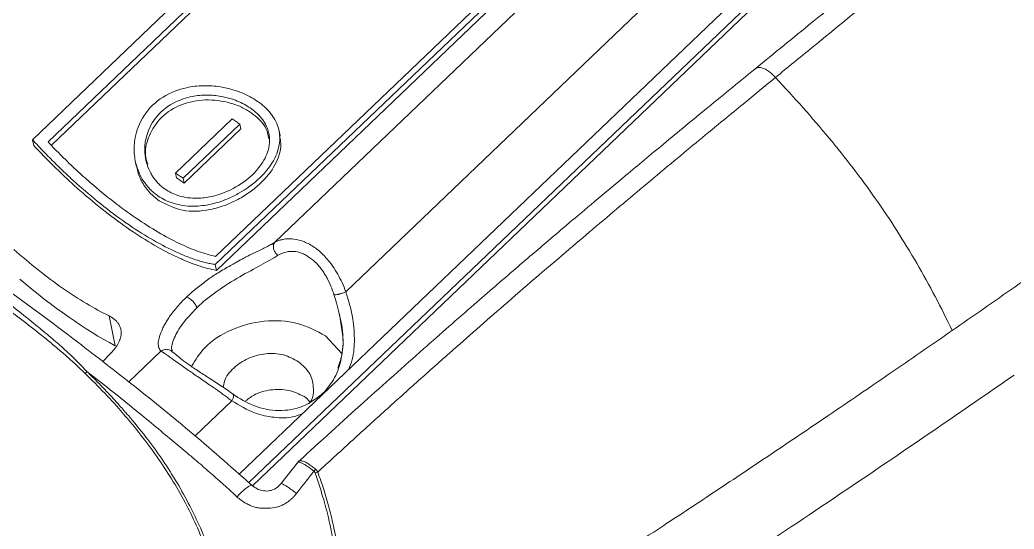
# Model space of a CAD drawing. Header units: inches. Extents: x 1631 to 3663, y 1126 to 1454.
# Drawn here: x 2478.84 to 2502.54, y 1232.22 to 1244.34 of the extents above; entities that cross this region are included whole.
import ezdxf

# ---------------------------------------------------------------- set-up
doc = ezdxf.new("R2010")
doc.units = ezdxf.units.IN
doc.header["$LTSCALE"] = 15

msp = doc.modelspace()

# ---------------------------------------------------------------- linework, layer by layer
at = {"color": 7, "linetype": 'Continuous', "lineweight": 15}
for p, q in [((2508.549, 1261.629), (2484.923, 1239.048)), ((2479.144, 1241.489), (2499.739, 1261.174)), ((2499.77, 1260.797), (2479.513, 1241.435)), ((2479.594, 1241.357), (2499.797, 1260.666)), ((2486.613, 1237.869), (2510.239, 1260.45)), ((2504.095, 1258.202), (2483.5, 1238.517)), ((2483.506, 1238.708), (2503.764, 1258.07)), ((2483.528, 1238.378), (2504.123, 1258.062)), ((2484.073, 1233.523), (2504.408, 1252.959)), ((2504.441, 1252.573), (2484.302, 1233.324)), ((2484.392, 1233.251), (2504.468, 1252.439)), ((2482.554, 1240.695), (2483.904, 1241.986)), ((2484.086, 1241.861), (2482.735, 1240.57)), ((2484.086, 1241.861), (2484.109, 1241.747)), ((2482.758, 1240.456), (2484.109, 1241.747)), ((2485.044, 1241.581), (2485.02, 1241.699)), ((2479.144, 1241.489), (2479.171, 1241.354)), ((2481.594, 1240.985), (2481.617, 1240.868)), ((2482.577, 1240.581), (2482.554, 1240.695)), ((2482.735, 1240.57), (2482.758, 1240.456)), ((2484.904, 1239.006), (2484.824, 1238.988)), ((2483.5, 1238.517), (2483.528, 1238.378)), ((2481.111, 1236.583), (2480.969, 1237.291)), ((2486.463, 1237.337), (2486.53, 1236.858)), ((2486.52, 1236.397), (2486.128, 1236.816)), ((2480.817, 1236.204), (2481.014, 1236.408)), ((2485.659, 1235.348), (2485.761, 1235.238)), ((2485.483, 1233.829), (2485.061, 1233.295)), ((2485.463, 1233.802), (2485.459, 1233.778)), ((2485.476, 1233.808), (2485.489, 1233.825))]:
    msp.add_line(p, q, dxfattribs=at)
at = {"color": 8, "linetype": 'Continuous', "lineweight": 15}
for p, q in [((2482.204, 1236.45), (2481.44, 1235.72)), ((2483.021, 1234.435), (2483.895, 1235.27))]:
    msp.add_line(p, q, dxfattribs=at)
at = {"color": 7, "linetype": 'Continuous', "lineweight": 15}
for points, knots in [([(2516.268, 1259.859), (2515.62, 1259.303), (2514.355, 1258.22), (2512.545, 1256.677), (2510.911, 1255.289), (2509.493, 1254.087), (2508.289, 1253.071), (2507.26, 1252.203), (2506.345, 1251.434), (2505.226, 1250.495), (2503.888, 1249.375), (2502.65, 1248.344), (2501.703, 1247.558), (2500.971, 1246.951), (2500.056, 1246.195), (2498.955, 1245.288), (2497.706, 1244.265), (2496.825, 1243.548), (2496.373, 1243.18)], [0, 0, 0, 0, 0.097865, 0.190872, 0.273019, 0.344308, 0.404737, 0.454508, 0.499562, 0.542657, 0.623187, 0.701418, 0.729281, 0.765845, 0.811801, 0.867146, 0.931881, 1, 1, 1, 1]), ([(2496.851, 1242.971), (2497.145, 1243.21), (2497.99, 1243.899), (2499.647, 1245.257), (2501.864, 1247.088), (2504.332, 1249.143), (2507.094, 1251.459), (2510.107, 1254.004), (2513.419, 1256.82), (2515.627, 1258.712), (2516.73, 1259.658)], [0, 0, 0, 0, 0.0442851, 0.1275908, 0.2499272, 0.3785702, 0.4999123, 0.6666033, 0.8332998, 1, 1, 1, 1]), ([(2517.789, 1248.939), (2517.06, 1248.401), (2515.629, 1247.343), (2513.515, 1245.796), (2511.479, 1244.317), (2509.525, 1242.909), (2507.657, 1241.574), (2505.88, 1240.312), (2504.193, 1239.124), (2502.598, 1238.009), (2501.564, 1237.291), (2501.063, 1236.944)], [0, 0, 0, 0, 0.132053, 0.259406, 0.381741, 0.49879, 0.610345, 0.716263, 0.816496, 0.911058, 1, 1, 1, 1]), ([(2496.439, 1243.233), (2496.037, 1242.906), (2495.285, 1242.294), (2494.233, 1241.427), (2493.332, 1240.679), (2492.583, 1240.052), (2491.968, 1239.534), (2491.345, 1239.006), (2490.591, 1238.361), (2489.6, 1237.506), (2488.392, 1236.447), (2486.996, 1235.204), (2486.004, 1234.3), (2485.487, 1233.828)], [0, 0, 0, 0, 0.109751, 0.205678, 0.28778, 0.356056, 0.410506, 0.456118, 0.526527, 0.616936, 0.727345, 0.857748, 1, 1, 1, 1]), ([(2485.942, 1233.575), (2486.204, 1233.814), (2486.726, 1234.293), (2487.511, 1235.004), (2488.296, 1235.71), (2489.252, 1236.559), (2490.438, 1237.599), (2491.793, 1238.762), (2493.146, 1239.906), (2494.405, 1240.96), (2495.384, 1241.767), (2496.189, 1242.429), (2496.594, 1242.76), (2496.851, 1242.971)], [0, 0, 0, 0, 0.072163, 0.144323, 0.216482, 0.288638, 0.40759, 0.542744, 0.660874, 0.778925, 0.888685, 0.929291, 1, 1, 1, 1]), ([(2496.851, 1242.971), (2497.305, 1242.489), (2497.731, 1242.01), (2498.524, 1241.054), (2498.893, 1240.573), (2499.588, 1239.583), (2499.916, 1239.071), (2500.525, 1238.023), (2500.806, 1237.486), (2501.063, 1236.944)], [0, 0, 0, 0, 0.25, 0.25, 0.5, 0.5, 0.75, 0.75, 1, 1, 1, 1]), ([(2482.138, 1240.148), (2482.107, 1240.17), (2482.045, 1240.215), (2481.96, 1240.293), (2481.88, 1240.38), (2481.807, 1240.475), (2481.717, 1240.618), (2481.618, 1240.843), (2481.554, 1241.17), (2481.573, 1241.501), (2481.688, 1241.907), (2481.969, 1242.337), (2482.419, 1242.619), (2482.846, 1242.745), (2483.214, 1242.787), (2483.593, 1242.76), (2483.901, 1242.689), (2484.137, 1242.606), (2484.333, 1242.514), (2484.446, 1242.442), (2484.502, 1242.407)], [0, 0, 0, 0, 0.0235, 0.047428, 0.071796, 0.096619, 0.12191, 0.176653, 0.246831, 0.323785, 0.374949, 0.497999, 0.618062, 0.670782, 0.745747, 0.819373, 0.875656, 0.918394, 0.95982, 1, 1, 1, 1]), ([(2484.356, 1242.131), (2484.28, 1242.178), (2484.129, 1242.271), (2483.767, 1242.4), (2483.265, 1242.467), (2482.681, 1242.354), (2482.195, 1242.051), (2481.9, 1241.599), (2481.798, 1241.176), (2481.872, 1240.961), (2481.889, 1240.91)], [0, 0, 0, 0, 0.079557, 0.159134, 0.320548, 0.479322, 0.633761, 0.790349, 0.950461, 1, 1, 1, 1]), ([(2482.307, 1240.309), (2482.28, 1240.329), (2482.225, 1240.368), (2482.15, 1240.437), (2482.08, 1240.513), (2482.017, 1240.597), (2481.94, 1240.722), (2481.856, 1240.918), (2481.807, 1241.195), (2481.83, 1241.475), (2481.932, 1241.812), (2482.18, 1242.176), (2482.568, 1242.415), (2482.938, 1242.525), (2483.249, 1242.561), (2483.569, 1242.54), (2483.826, 1242.482), (2484.025, 1242.413), (2484.19, 1242.337), (2484.286, 1242.275), (2484.333, 1242.245)], [0, 0, 0, 0, 0.0241718, 0.0487924, 0.073873, 0.0994242, 0.1254559, 0.1810555, 0.2533306, 0.3274748, 0.3790309, 0.5006624, 0.62343, 0.6748268, 0.750432, 0.8215493, 0.8768946, 0.9191631, 0.9601827, 1, 1, 1, 1]), ([(2484.502, 1242.407), (2484.532, 1242.385), (2484.594, 1242.34), (2484.679, 1242.268), (2484.757, 1242.191), (2484.828, 1242.108), (2484.912, 1241.989), (2485.003, 1241.807), (2485.053, 1241.553), (2485.019, 1241.288), (2484.89, 1240.96), (2484.598, 1240.575), (2484.157, 1240.252), (2483.749, 1240.053), (2483.391, 1239.939), (2483.028, 1239.895), (2482.729, 1239.915), (2482.5, 1239.969), (2482.307, 1240.043), (2482.194, 1240.113), (2482.138, 1240.148)], [0, 0, 0, 0, 0.023401, 0.047319, 0.071768, 0.096761, 0.122309, 0.175693, 0.247959, 0.3225, 0.376527, 0.498431, 0.616414, 0.67122, 0.743986, 0.820433, 0.875076, 0.918267, 0.959888, 1, 1, 1, 1]), ([(2484.333, 1242.245), (2484.36, 1242.226), (2484.414, 1242.187), (2484.489, 1242.123), (2484.557, 1242.054), (2484.619, 1241.979), (2484.691, 1241.874), (2484.769, 1241.711), (2484.808, 1241.487), (2484.775, 1241.255), (2484.662, 1240.974), (2484.408, 1240.641), (2484.026, 1240.368), (2483.668, 1240.204), (2483.363, 1240.116), (2483.056, 1240.087), (2482.805, 1240.108), (2482.613, 1240.156), (2482.449, 1240.22), (2482.354, 1240.28), (2482.307, 1240.309)], [0, 0, 0, 0, 0.024056, 0.048675, 0.073868, 0.099644, 0.126014, 0.179432, 0.254692, 0.326208, 0.380147, 0.500258, 0.621862, 0.676198, 0.749187, 0.823085, 0.876613, 0.919265, 0.960379, 1, 1, 1, 1]), ([(2484.777, 1241.508), (2484.758, 1241.605), (2484.725, 1241.772), (2484.555, 1241.977), (2484.422, 1242.08), (2484.356, 1242.131)], [0, 0, 0, 0, 0.412299, 0.706568, 1, 1, 1, 1]), ([(2483.5, 1238.517), (2483.461, 1238.524), (2483.382, 1238.537), (2483.258, 1238.565), (2483.131, 1238.599), (2482.999, 1238.641), (2482.863, 1238.69), (2482.723, 1238.746), (2482.452, 1238.863), (2482.032, 1239.079), (2481.448, 1239.447), (2480.847, 1239.888), (2480.348, 1240.305), (2479.961, 1240.657), (2479.682, 1240.926), (2479.409, 1241.203), (2479.232, 1241.393), (2479.144, 1241.489)], [0, 0, 0, 0, 0.0350443, 0.0699364, 0.1047382, 0.139512, 0.1743206, 0.2092262, 0.2442908, 0.3721121, 0.5000181, 0.6278393, 0.7557454, 0.8169607, 0.8778517, 0.9387532, 1, 1, 1, 1]), ([(2479.513, 1241.435), (2479.567, 1241.378), (2479.677, 1241.264), (2479.843, 1241.097), (2480.012, 1240.933), (2480.182, 1240.772), (2480.354, 1240.615), (2480.649, 1240.355), (2481.071, 1240.008), (2481.613, 1239.613), (2482.141, 1239.277), (2482.559, 1239.055), (2482.872, 1238.913), (2483.094, 1238.827), (2483.307, 1238.756), (2483.44, 1238.724), (2483.506, 1238.708)], [0, 0, 0, 0, 0.041011, 0.081863, 0.122638, 0.163418, 0.204285, 0.245323, 0.372622, 0.500012, 0.627311, 0.754702, 0.816148, 0.877327, 0.938519, 1, 1, 1, 1]), ([(2482.161, 1240.034), (2482.34, 1239.943), (2482.703, 1239.759), (2483.286, 1239.789), (2483.732, 1239.918), (2484.054, 1240.067), (2484.33, 1240.239), (2484.656, 1240.508), (2484.896, 1240.809), (2485.031, 1241.131), (2485.079, 1241.366), (2485.045, 1241.519), (2485.032, 1241.579)], [0, 0, 0, 0, 0.153405, 0.31152, 0.406231, 0.475489, 0.55458, 0.629586, 0.777265, 0.847503, 0.939928, 1, 1, 1, 1]), ([(2479.171, 1241.354), (2479.222, 1241.299), (2479.323, 1241.191), (2479.478, 1241.032), (2479.634, 1240.875), (2479.792, 1240.721), (2479.951, 1240.57), (2480.112, 1240.422), (2480.418, 1240.149), (2480.873, 1239.771), (2481.469, 1239.335), (2482.05, 1238.967), (2482.506, 1238.728), (2482.848, 1238.58), (2483.087, 1238.491), (2483.316, 1238.421), (2483.457, 1238.392), (2483.528, 1238.378)], [0, 0, 0, 0, 0.0351, 0.070059, 0.104935, 0.139786, 0.174669, 0.209642, 0.244762, 0.372348, 0.500017, 0.627603, 0.755271, 0.816592, 0.877614, 0.938647, 1, 1, 1, 1]), ([(2481.628, 1240.87), (2481.635, 1240.823), (2481.654, 1240.683), (2481.76, 1240.462), (2481.925, 1240.219), (2482.084, 1240.095), (2482.161, 1240.034)], [0, 0, 0, 0, 0.139449, 0.408246, 0.710991, 1, 1, 1, 1]), ([(2484.425, 1233.218), (2483.942, 1233.643), (2482.994, 1234.477), (2481.588, 1235.612), (2480.033, 1236.82), (2478.353, 1238.064), (2477.131, 1238.926), (2476.54, 1239.343)], [0, 0, 0, 0, 0.184052, 0.361152, 0.5313, 0.773466, 1, 1, 1, 1]), ([(2480.399, 1235.923), (2480.331, 1235.988), (2480.193, 1236.12), (2479.975, 1236.316), (2479.743, 1236.517), (2479.496, 1236.722), (2479.157, 1236.993), (2478.671, 1237.362), (2477.961, 1237.886), (2477.124, 1238.494), (2476.514, 1238.923), (2476.215, 1239.134)], [0, 0, 0, 0, 0.051708, 0.106192, 0.163478, 0.22359, 0.286548, 0.407814, 0.568644, 0.788262, 1, 1, 1, 1]), ([(2476.305, 1239.236), (2476.492, 1239.105), (2476.845, 1238.857), (2477.34, 1238.503), (2477.766, 1238.194), (2478.122, 1237.932), (2478.47, 1237.67), (2478.827, 1237.394), (2479.21, 1237.087), (2479.56, 1236.798), (2479.885, 1236.517), (2480.174, 1236.249), (2480.356, 1236.058), (2480.441, 1235.968)], [0, 0, 0, 0, 0.1326296, 0.2490955, 0.349382, 0.4334727, 0.501353, 0.5969389, 0.6899556, 0.7788069, 0.8530408, 0.931458, 1, 1, 1, 1]), ([(2484.923, 1239.048), (2484.889, 1239.029), (2484.822, 1238.99), (2484.715, 1238.933), (2484.598, 1238.874), (2484.476, 1238.816), (2484.358, 1238.761), (2484.248, 1238.706), (2484.124, 1238.64), (2483.995, 1238.568), (2483.806, 1238.46), (2483.582, 1238.332), (2483.311, 1238.154), (2483.108, 1237.996), (2482.942, 1237.856), (2482.859, 1237.781), (2482.813, 1237.74)], [0, 0, 0, 0, 0.060676, 0.120537, 0.179745, 0.251596, 0.308951, 0.355322, 0.40495, 0.474836, 0.523537, 0.649635, 0.758401, 0.872179, 0.930275, 1, 1, 1, 1]), ([(2484.923, 1239.048), (2484.914, 1239.037), (2484.902, 1239.024), (2484.898, 1239.006), (2484.897, 1239.004)], [0, 0, 0, 0, 0.836173, 1, 1, 1, 1]), ([(2484.923, 1239.048), (2484.946, 1239.059), (2484.99, 1239.082), (2485.063, 1239.105), (2485.137, 1239.121), (2485.213, 1239.129), (2485.29, 1239.13), (2485.425, 1239.12), (2485.619, 1239.07), (2485.868, 1238.934), (2486.1, 1238.734), (2486.282, 1238.509), (2486.421, 1238.286), (2486.528, 1238.083), (2486.584, 1237.941), (2486.613, 1237.869)], [0, 0, 0, 0, 0.044846, 0.088701, 0.131576, 0.173481, 0.214424, 0.254419, 0.380523, 0.500059, 0.620033, 0.746484, 0.827485, 0.911965, 1, 1, 1, 1]), ([(2478.7, 1238.875), (2479.085, 1238.533), (2479.477, 1238.222), (2480.244, 1237.687), (2480.618, 1237.463), (2480.969, 1237.291)], [0, 0, 0, 0, 0.5, 0.5, 1, 1, 1, 1]), ([(2484.994, 1238.736), (2485.019, 1238.75), (2485.08, 1238.783), (2485.163, 1238.809), (2485.264, 1238.829), (2485.382, 1238.835), (2485.523, 1238.804), (2485.648, 1238.746), (2485.774, 1238.668), (2485.892, 1238.571), (2485.999, 1238.45), (2486.068, 1238.355), (2486.127, 1238.259), (2486.199, 1238.128), (2486.268, 1237.975), (2486.312, 1237.853), (2486.329, 1237.805)], [0, 0, 0, 0, 0.060463, 0.150311, 0.181509, 0.27009, 0.379087, 0.435016, 0.49218, 0.608163, 0.665044, 0.722661, 0.771033, 0.819565, 0.927809, 1, 1, 1, 1]), ([(2483.059, 1237.487), (2483.203, 1237.625), (2483.37, 1237.76), (2483.722, 1238.008), (2483.906, 1238.122), (2484.262, 1238.327), (2484.433, 1238.418), (2484.74, 1238.585), (2484.877, 1238.662), (2484.994, 1238.736)], [0, 0, 0, 0, 0.25, 0.25, 0.5, 0.5, 0.75, 0.75, 1, 1, 1, 1]), ([(2486.613, 1237.869), (2486.613, 1237.869), (2486.595, 1237.86), (2486.558, 1237.844), (2486.513, 1237.829), (2486.48, 1237.819), (2486.458, 1237.813), (2486.438, 1237.808), (2486.409, 1237.802), (2486.373, 1237.797), (2486.343, 1237.798), (2486.332, 1237.802), (2486.329, 1237.805)], [0.6233049, 0.6233049, 0.6233049, 0.6233049, 0.625, 0.75, 0.875, 0.9375, 1, 1.0625, 1.125, 1.25, 1.375, 1.4644531, 1.4644531, 1.4644531, 1.4644531]), ([(2486.68, 1236.028), (2486.704, 1236.082), (2486.793, 1236.285), (2486.827, 1236.695), (2486.793, 1237.269), (2486.678, 1237.653), (2486.613, 1237.869)], [0, 0, 0, 0, 0.098418, 0.364171, 0.644416, 1, 1, 1, 1]), ([(2482.813, 1237.74), (2482.788, 1237.715), (2482.73, 1237.659), (2482.641, 1237.564), (2482.542, 1237.451), (2482.451, 1237.335), (2482.375, 1237.226), (2482.314, 1237.127), (2482.263, 1237.029), (2482.209, 1236.904), (2482.155, 1236.765), (2482.135, 1236.651), (2482.143, 1236.58), (2482.158, 1236.528), (2482.179, 1236.481), (2482.196, 1236.46), (2482.204, 1236.45)], [0, 0, 0, 0, 0.0417673, 0.0938537, 0.1562503, 0.2289223, 0.2868172, 0.3414116, 0.4038409, 0.4657053, 0.5862692, 0.6948469, 0.7565263, 0.828662, 0.915005, 1, 1, 1, 1]), ([(2482.813, 1237.74), (2482.822, 1237.738), (2482.845, 1237.731), (2482.885, 1237.708), (2482.92, 1237.68), (2482.945, 1237.658), (2482.962, 1237.641), (2482.978, 1237.624), (2483, 1237.598), (2483.027, 1237.562), (2483.049, 1237.52), (2483.057, 1237.496), (2483.059, 1237.487)], [0.5350183, 0.5350183, 0.5350183, 0.5350183, 0.625, 0.75, 0.875, 0.9375, 1, 1.0625, 1.125, 1.25, 1.375, 1.4648971, 1.4648971, 1.4648971, 1.4648971]), ([(2486.329, 1237.805), (2486.405, 1237.543), (2486.536, 1237.096), (2486.565, 1236.474), (2486.463, 1236.173), (2486.423, 1236.052)], [0, 0, 0, 0, 0.458567, 0.784085, 1, 1, 1, 1]), ([(2480.969, 1237.291), (2480.987, 1237.282), (2481.026, 1237.261), (2481.081, 1237.224), (2481.133, 1237.18), (2481.2, 1237.104), (2481.245, 1237.01), (2481.26, 1236.891), (2481.247, 1236.779), (2481.197, 1236.652), (2481.122, 1236.528), (2481.049, 1236.447), (2481.014, 1236.408)], [0, 0, 0, 0, 0.054586, 0.115394, 0.182432, 0.255707, 0.426538, 0.516429, 0.650109, 0.768317, 0.886701, 1, 1, 1, 1]), ([(2486.128, 1236.816), (2485.912, 1236.933), (2485.48, 1237.166), (2484.66, 1237.207), (2483.878, 1236.999), (2483.245, 1236.604), (2483.028, 1236.245), (2482.934, 1236.09)], [0, 0, 0, 0, 0.2100551, 0.4201105, 0.6301659, 0.8402212, 1, 1, 1, 1]), ([(2501.063, 1236.944), (2500.565, 1236.599), (2499.589, 1235.925), (2498.151, 1234.946), (2496.776, 1234.018), (2495.462, 1233.142), (2493.971, 1232.158), (2492.384, 1231.126), (2490.682, 1230.039), (2489.12, 1229.06), (2487.625, 1228.139), (2486.655, 1227.557), (2486.187, 1227.276)], [0, 0, 0, 0, 0.102616, 0.200809, 0.29447, 0.383502, 0.46799, 0.596631, 0.703615, 0.809313, 0.908015, 1, 1, 1, 1]), ([(2486.53, 1236.858), (2486.533, 1236.84), (2486.561, 1236.648), (2486.518, 1236.284), (2486.372, 1235.806), (2486.166, 1235.564), (2486.063, 1235.443)], [0, 0, 0, 0, 0.034743, 0.360071, 0.680565, 1, 1, 1, 1]), ([(2483.895, 1235.27), (2483.864, 1235.293), (2483.804, 1235.339), (2483.711, 1235.407), (2483.619, 1235.474), (2483.528, 1235.539), (2483.438, 1235.601), (2483.288, 1235.704), (2483.079, 1235.846), (2482.823, 1236.024), (2482.595, 1236.184), (2482.445, 1236.292), (2482.349, 1236.362), (2482.288, 1236.404), (2482.237, 1236.434), (2482.215, 1236.445), (2482.204, 1236.45)], [0, 0, 0, 0, 0.046454, 0.091442, 0.134973, 0.177055, 0.217699, 0.256915, 0.379026, 0.497604, 0.622562, 0.749078, 0.804428, 0.871085, 0.937437, 1, 1, 1, 1]), ([(2483.089, 1235.983), (2483.083, 1235.986), (2482.992, 1236.046), (2482.843, 1236.152), (2482.667, 1236.283), (2482.508, 1236.414), (2482.453, 1236.454), (2482.418, 1236.479)], [0, 0, 0, 0, 0.014369, 0.23592, 0.444829, 0.641737, 1, 1, 1, 1]), ([(2483.691, 1235.591), (2483.697, 1235.64), (2483.719, 1235.808), (2483.928, 1236.066), (2484.274, 1236.302), (2484.7, 1236.413), (2485.138, 1236.391), (2485.37, 1236.266), (2485.487, 1236.203)], [0, 0, 0, 0, 0.077339, 0.261871, 0.446404, 0.630936, 0.815468, 1, 1, 1, 1]), ([(2485.487, 1236.203), (2485.581, 1236.119), (2485.771, 1235.95), (2485.852, 1235.605), (2485.841, 1235.349), (2485.764, 1235.241), (2485.761, 1235.238)], [0, 0, 0, 0, 0.329762, 0.659525, 0.989287, 1, 1, 1, 1]), ([(2480.441, 1235.968), (2480.531, 1235.88), (2480.696, 1235.717), (2480.916, 1235.488), (2481.093, 1235.298), (2481.232, 1235.144), (2481.337, 1235.024), (2481.541, 1234.788), (2481.839, 1234.426), (2482.217, 1233.914), (2482.555, 1233.389), (2482.85, 1232.86), (2483.131, 1232.291), (2483.36, 1231.748), (2483.553, 1231.172), (2483.694, 1230.615), (2483.779, 1230.059), (2483.817, 1229.59), (2483.833, 1229.048), (2483.817, 1228.442), (2483.762, 1227.722), (2483.711, 1227.277), (2483.684, 1227.045)], [0, 0, 0, 0, 0.0400197, 0.0731391, 0.1001095, 0.1215654, 0.1380313, 0.1499234, 0.2191639, 0.2835742, 0.3463435, 0.4106626, 0.4679408, 0.5381148, 0.5870839, 0.6488887, 0.7080777, 0.7529641, 0.7872265, 0.8677312, 0.9309646, 1, 1, 1, 1]), ([(2484.016, 1232.986), (2483.926, 1233.07), (2483.738, 1233.242), (2483.444, 1233.504), (2483.128, 1233.777), (2482.783, 1234.069), (2482.397, 1234.391), (2481.969, 1234.746), (2481.496, 1235.133), (2480.984, 1235.547), (2480.627, 1235.824), (2480.441, 1235.968)], [0, 0, 0, 0, 0.077664, 0.160214, 0.248099, 0.342796, 0.44828, 0.570141, 0.701657, 0.845142, 1, 1, 1, 1]), ([(2483.924, 1235.431), (2483.83, 1235.497), (2483.648, 1235.624), (2483.352, 1235.809), (2483.173, 1235.927), (2483.089, 1235.983)], [0, 0, 0, 0, 0.362027, 0.700693, 1, 1, 1, 1]), ([(2483.582, 1227.062), (2483.595, 1227.144), (2483.621, 1227.313), (2483.654, 1227.583), (2483.685, 1227.881), (2483.731, 1228.487), (2483.747, 1229.198), (2483.689, 1229.996), (2483.569, 1230.792), (2483.297, 1231.769), (2482.787, 1232.897), (2482.235, 1233.781), (2481.724, 1234.467), (2481.309, 1234.969), (2480.867, 1235.46), (2480.555, 1235.768), (2480.399, 1235.923)], [0, 0, 0, 0, 0.024842, 0.051036, 0.080978, 0.113864, 0.231774, 0.2913, 0.350802, 0.471307, 0.593402, 0.72557, 0.791418, 0.860273, 0.929752, 1, 1, 1, 1]), ([(2486.869, 1225.692), (2487.253, 1225.924), (2488.034, 1226.394), (2489.215, 1227.118), (2490.427, 1227.87), (2491.81, 1228.741), (2493.47, 1229.802), (2495.471, 1231.104), (2497.705, 1232.586), (2500.091, 1234.195), (2501.712, 1235.313), (2502.541, 1235.885)], [0, 0, 0, 0, 0.071845, 0.145925, 0.222053, 0.300529, 0.407937, 0.538018, 0.683709, 0.838152, 1, 1, 1, 1]), ([(2486.083, 1235.463), (2485.925, 1235.341), (2485.608, 1235.097), (2485.004, 1235.008), (2484.412, 1235.121), (2484.082, 1235.327), (2483.916, 1235.431)], [0, 0, 0, 0, 0.246239, 0.494071, 0.744987, 1, 1, 1, 1]), ([(2484.22, 1235.267), (2484.296, 1235.325), (2484.483, 1235.466), (2484.874, 1235.555), (2485.31, 1235.536), (2485.542, 1235.411), (2485.659, 1235.348)], [0, 0, 0, 0, 0.18802, 0.45868, 0.72934, 1, 1, 1, 1]), ([(2483.895, 1235.27), (2484.076, 1235.16), (2484.386, 1234.97), (2484.901, 1234.864), (2485.294, 1234.857), (2485.511, 1234.938), (2485.582, 1234.965)], [0, 0, 0, 0, 0.3596324, 0.6147533, 0.8743396, 1, 1, 1, 1]), ([(2483.912, 1235.439), (2483.916, 1235.436), (2483.926, 1235.429), (2483.933, 1235.41), (2483.933, 1235.393), (2483.933, 1235.385)], [0, 0, 0, 0, 0.308141, 0.667333, 1, 1, 1, 1]), ([(2485.848, 1233.597), (2485.815, 1233.552), (2485.747, 1233.461), (2485.642, 1233.329), (2485.538, 1233.198), (2485.471, 1233.111), (2485.438, 1233.067)], [0, 0, 0, 0, 0.250682, 0.5063138, 0.7553834, 1, 1, 1, 1]), ([(2485.877, 1233.554), (2485.874, 1233.562), (2485.867, 1233.578), (2485.854, 1233.591), (2485.848, 1233.597)], [0, 0, 0, 0, 0.515538, 1, 1, 1, 1]), ([(2486.103, 1227.244), (2486.13, 1227.421), (2486.182, 1227.753), (2486.249, 1228.23), (2486.312, 1228.69), (2486.382, 1229.267), (2486.429, 1229.82), (2486.446, 1230.343), (2486.442, 1230.719), (2486.419, 1231.118), (2486.375, 1231.537), (2486.304, 1231.988), (2486.203, 1232.474), (2486.066, 1233.003), (2485.942, 1233.363), (2485.877, 1233.554)], [0, 0, 0, 0, 0.083854, 0.1584, 0.225782, 0.301621, 0.430317, 0.485243, 0.545893, 0.606178, 0.67193, 0.742793, 0.819716, 0.904772, 1, 1, 1, 1]), ([(2485.89, 1233.642), (2485.9, 1233.632), (2485.92, 1233.612), (2485.935, 1233.587), (2485.942, 1233.575)], [0, 0, 0, 0, 0.4893371, 1, 1, 1, 1]), ([(2486.187, 1227.276), (2486.21, 1227.404), (2486.285, 1227.817), (2486.369, 1228.362), (2486.448, 1228.987), (2486.504, 1229.544), (2486.532, 1230.098), (2486.529, 1230.549), (2486.508, 1230.95), (2486.458, 1231.509), (2486.361, 1232.119), (2486.222, 1232.706), (2486.093, 1233.153), (2485.992, 1233.436), (2485.942, 1233.575)], [0, 0, 0, 0, 0.061385, 0.197403, 0.258826, 0.357085, 0.459273, 0.518209, 0.568174, 0.646709, 0.780728, 0.857307, 0.930396, 1, 1, 1, 1]), ([(2485.067, 1233.302), (2485.038, 1233.27), (2484.988, 1233.213), (2484.886, 1233.153), (2484.761, 1233.117), (2484.624, 1233.126), (2484.486, 1233.175), (2484.414, 1233.232), (2484.374, 1233.263)], [0, 0, 0, 0, 0.163678, 0.287733, 0.444375, 0.650439, 0.805367, 1, 1, 1, 1]), ([(2485.438, 1233.067), (2485.423, 1233.048), (2485.392, 1233.009), (2485.339, 1232.955), (2485.276, 1232.9), (2485.203, 1232.846), (2485.123, 1232.798), (2485.042, 1232.762), (2484.925, 1232.727), (2484.78, 1232.712), (2484.629, 1232.71), (2484.513, 1232.72), (2484.418, 1232.744), (2484.325, 1232.78), (2484.223, 1232.832), (2484.116, 1232.898), (2484.049, 1232.957), (2484.016, 1232.986)], [0, 0, 0, 0, 0.046098, 0.092836, 0.14051, 0.202547, 0.260444, 0.313723, 0.366844, 0.487384, 0.582963, 0.645802, 0.703535, 0.765665, 0.831793, 0.917223, 1, 1, 1, 1])]:
    msp.add_open_spline(points, degree=3, knots=knots, dxfattribs=at)
at = {"color": 8, "linetype": 'Continuous', "lineweight": 15}
for points, knots in [([(2496.374, 1243.178), (2496.389, 1243.188), (2496.42, 1243.211), (2496.495, 1243.211), (2496.586, 1243.183), (2496.682, 1243.127), (2496.773, 1243.055), (2496.826, 1242.998), (2496.851, 1242.971)], [0, 0, 0, 0, 0.145401, 0.328242, 0.511024, 0.687096, 0.85116, 1, 1, 1, 1]), ([(2484.897, 1239.004), (2484.893, 1238.993), (2484.885, 1238.97), (2484.883, 1238.93), (2484.889, 1238.888), (2484.902, 1238.847), (2484.924, 1238.806), (2484.955, 1238.766), (2484.981, 1238.746), (2484.994, 1238.736)], [0, 0, 0, 0, 0.124998, 0.27007, 0.40041, 0.530745, 0.675823, 0.833474, 1, 1, 1, 1]), ([(2482.476, 1236.465), (2482.468, 1236.476), (2482.44, 1236.515), (2482.502, 1236.755), (2482.692, 1237.099), (2482.939, 1237.36), (2483.059, 1237.487)], [0, 0, 0, 0, 0.122646, 0.422968, 0.71862, 1, 1, 1, 1]), ([(2482.204, 1236.45), (2482.219, 1236.46), (2482.246, 1236.48), (2482.292, 1236.495), (2482.336, 1236.5), (2482.378, 1236.494), (2482.407, 1236.486), (2482.42, 1236.478), (2482.422, 1236.477)], [0, 0, 0, 0, 0.224466, 0.432242, 0.620053, 0.790558, 0.97502, 1, 1, 1, 1]), ([(2486.073, 1235.452), (2486.072, 1235.452), (2486.063, 1235.453), (2486.052, 1235.446), (2486.047, 1235.434), (2486.045, 1235.428)], [0, 0, 0, 0, 0.0855594, 0.5255169, 1, 1, 1, 1]), ([(2485.848, 1233.597), (2485.818, 1233.621), (2485.757, 1233.669), (2485.671, 1233.729), (2485.594, 1233.775), (2485.531, 1233.805), (2485.487, 1233.814), (2485.465, 1233.812), (2485.463, 1233.803), (2485.463, 1233.802)], [0, 0, 0, 0, 0.164916, 0.32986, 0.49481, 0.659698, 0.824519, 0.98933, 1, 1, 1, 1]), ([(2485.489, 1233.825), (2485.492, 1233.829), (2485.504, 1233.848), (2485.554, 1233.846), (2485.632, 1233.821), (2485.717, 1233.775), (2485.804, 1233.714), (2485.862, 1233.665), (2485.89, 1233.642)], [0, 0, 0, 0, 0.066156, 0.30438, 0.488175, 0.668634, 0.840512, 1, 1, 1, 1]), ([(2484.016, 1232.986), (2484.04, 1233.011), (2484.089, 1233.062), (2484.163, 1233.131), (2484.235, 1233.192), (2484.298, 1233.238), (2484.345, 1233.261), (2484.372, 1233.267), (2484.376, 1233.259), (2484.377, 1233.257)], [0, 0, 0, 0, 0.142711, 0.297005, 0.46011, 0.628004, 0.79592, 0.959054, 1, 1, 1, 1]), ([(2485.438, 1233.067), (2485.41, 1233.089), (2485.35, 1233.134), (2485.263, 1233.196), (2485.183, 1233.248), (2485.119, 1233.285), (2485.077, 1233.303), (2485.069, 1233.299), (2485.065, 1233.297)], [0, 0, 0, 0, 0.151763, 0.3163236, 0.4902416, 0.6685607, 0.8455219, 1, 1, 1, 1])]:
    msp.add_open_spline(points, degree=3, knots=knots, dxfattribs=at)
at = {"color": 7, "linetype": 'Continuous', "lineweight": 15}
for points in [[(2483.904, 1241.986), (2483.935, 1241.964), (2483.995, 1241.922), (2484.056, 1241.882), (2484.086, 1241.861)], [(2482.735, 1240.57), (2482.705, 1240.591), (2482.645, 1240.631), (2482.584, 1240.674), (2482.554, 1240.695)], [(2482.577, 1240.581), (2482.607, 1240.56), (2482.668, 1240.517), (2482.728, 1240.477), (2482.758, 1240.456)], [(2481.111, 1236.583), (2480.397, 1236.962), (2479.612, 1237.51), (2478.842, 1238.167)], [(2480.441, 1235.968), (2480.426, 1235.954), (2480.412, 1235.939), (2480.399, 1235.923)], [(2485.89, 1233.642), (2485.876, 1233.628), (2485.862, 1233.612), (2485.848, 1233.597)], [(2485.942, 1233.575), (2485.921, 1233.569), (2485.899, 1233.561), (2485.877, 1233.554)]]:
    msp.add_open_spline(points, degree=3, dxfattribs=at)
at = {"color": 8, "linetype": 'Continuous', "lineweight": 15}
msp.add_open_spline([(2483.933, 1235.385), (2483.932, 1235.358), (2483.921, 1235.316), (2483.895, 1235.27)], degree=3, dxfattribs=at)

doc.saveas('drawing.dxf')
